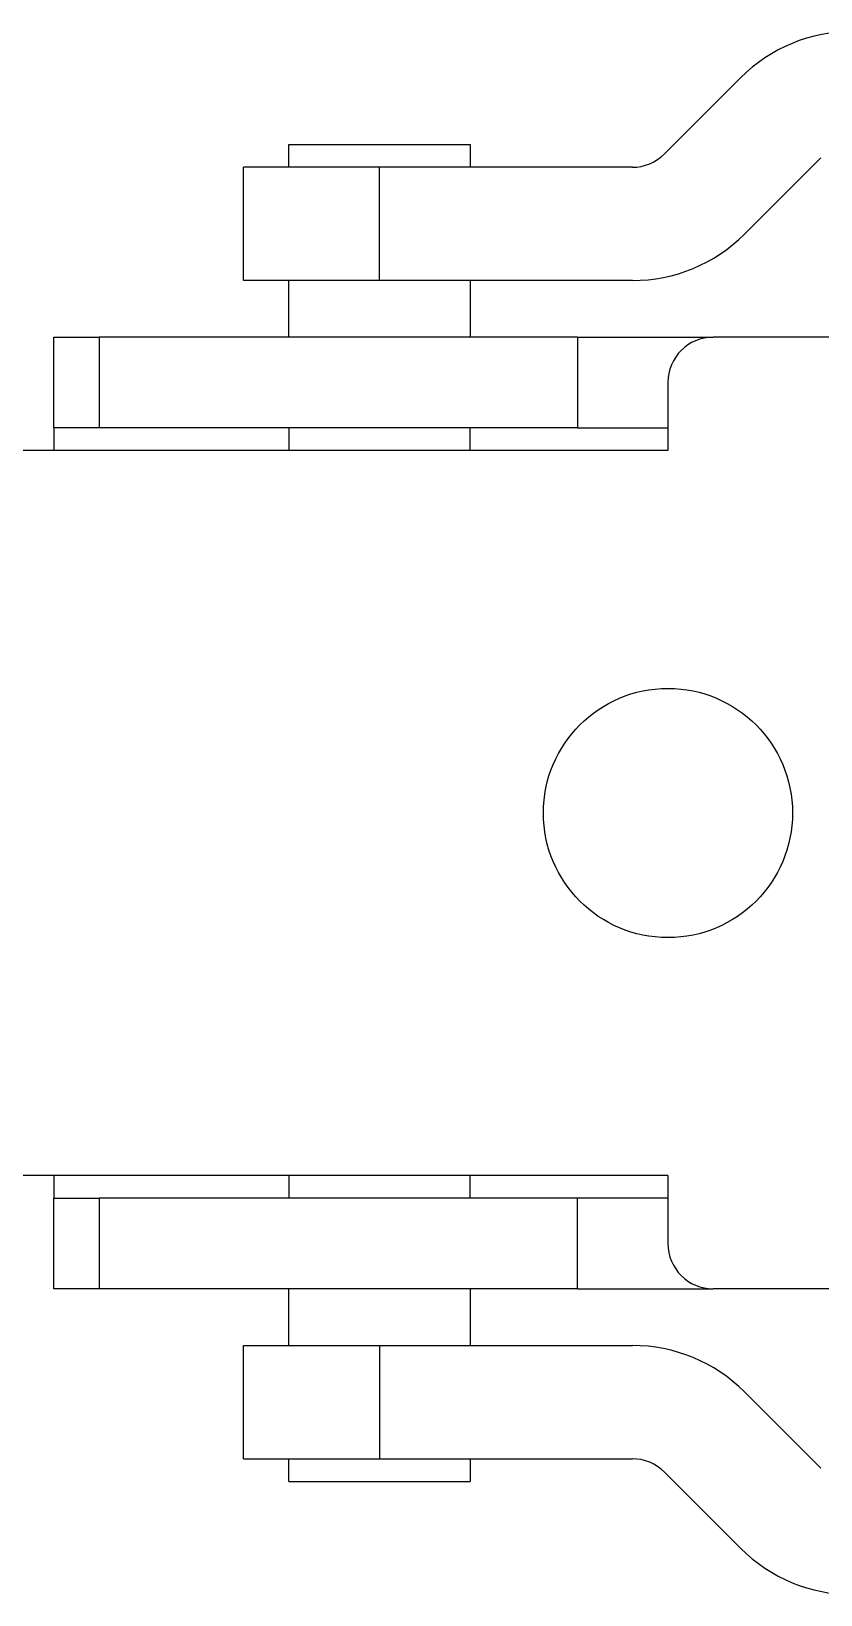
# Model space of a CAD drawing. Extents: x -3080 to 28500, y -1326 to 31609.
# Drawn here: x 6622.611 to 6624.354, y 26384.311 to 26387.761 of the extents above; entities that cross this region are included whole.
import ezdxf

# ---------------------------------------------------------------- set-up
doc = ezdxf.new("R2010")
doc.units = 0
doc.header["$LTSCALE"] = 100
doc.layers.add('0-xref', color=8, linetype='Continuous')
doc.layers.add('188K-SM-07-F10-MECH-CR PIPE-Y2257103$0$AP7P1-SM-08-FNN-120-A(4)-SMP$0$15P6-SM-08-FNN-320-A(10)-UIS-TCM$0$15P6-SM-08-FNN-00-(@10)170308-MIC$0$0-CDS', color=140, linetype='Continuous')

# ---------------------------------------------------------------- blocks, each defined once
blk = doc.blocks.new('188K-SM-07-F10-MECH-CR PIPE-Y2257103$0$CDS-CVD')
at = {"layer": '188K-SM-07-F10-MECH-CR PIPE-Y2257103$0$AP7P1-SM-08-FNN-120-A(4)-SMP$0$15P6-SM-08-FNN-320-A(10)-UIS-TCM$0$15P6-SM-08-FNN-00-(@10)170308-MIC$0$0-CDS', "ltscale": 0.1}
for p, q in [((6624.1774, -72947.1044), (6624.0092, -72947.2726)), ((6623.18, -72947.3019), (6623.18, -72947.2519)), ((6623.18, -72947.2519), (6623.58, -72947.2519)), ((6623.58, -72947.2519), (6623.58, -72947.3019)), ((6624.3542, -72947.2812), (6624.186, -72947.4494)), ((6623.08, -72947.5519), (6623.08, -72947.3019)), ((6623.38, -72947.3019), (6623.08, -72947.3019)), ((6623.9385, -72947.3019), (6623.38, -72947.3019)), ((6623.38, -72947.5519), (6623.38, -72947.3019)), ((6623.38, -72947.5519), (6623.08, -72947.5519)), ((6623.18, -72947.6769), (6623.18, -72947.5519)), ((6623.9385, -72947.5519), (6623.38, -72947.5519)), ((6623.58, -72947.5519), (6623.58, -72947.6769)), ((6622.661, -72947.8769), (6622.661, -72947.6769)), ((6622.661, -72947.6769), (6622.761, -72947.6769)), ((6622.761, -72947.6769), (6622.761, -72947.8769)), ((6623.8169, -72947.6769), (6622.761, -72947.6769)), ((6623.8169, -72947.6769), (6623.8169, -72947.8769)), ((6623.8169, -72947.6769), (6624.1169, -72947.6769)), ((6624.4169, -72947.6769), (6624.1169, -72947.6769)), ((6624.0169, -72947.7769), (6624.0169, -72947.9269)), ((6622.661, -72947.8769), (6622.661, -72947.9269)), ((6622.761, -72947.8769), (6622.661, -72947.8769)), ((6623.8169, -72947.8769), (6622.761, -72947.8769)), ((6623.8169, -72947.8769), (6624.0169, -72947.8769)), ((6624.0169, -72947.9269), (6620.7269, -72947.9269)), ((6624.0169, -72949.5269), (6620.7269, -72949.5269)), ((6622.661, -72949.5269), (6622.661, -72949.5769)), ((6624.0169, -72949.5269), (6624.0169, -72949.6769)), ((6622.661, -72949.7769), (6622.661, -72949.5769)), ((6622.661, -72949.5769), (6622.761, -72949.5769)), ((6622.761, -72949.5769), (6622.761, -72949.7769)), ((6623.8169, -72949.5769), (6622.761, -72949.5769)), ((6623.8169, -72949.7769), (6623.8169, -72949.5769)), ((6624.0169, -72949.5769), (6623.8169, -72949.5769)), ((6622.761, -72949.7769), (6622.661, -72949.7769)), ((6623.8169, -72949.7769), (6622.761, -72949.7769)), ((6623.18, -72949.9019), (6623.18, -72949.7769)), ((6623.58, -72949.7769), (6623.58, -72949.9019)), ((6623.8169, -72949.7769), (6624.1169, -72949.7769)), ((6624.4169, -72949.7769), (6624.1169, -72949.7769)), ((6623.08, -72950.1519), (6623.08, -72949.9019)), ((6623.08, -72949.9019), (6623.38, -72949.9019)), ((6623.38, -72949.9019), (6623.9385, -72949.9019)), ((6623.38, -72949.9019), (6623.38, -72950.1519)), ((6624.186, -72950.0044), (6624.3542, -72950.1726)), ((6623.08, -72950.1519), (6623.38, -72950.1519)), ((6623.18, -72950.2019), (6623.18, -72950.1519)), ((6623.38, -72950.1519), (6623.9385, -72950.1519)), ((6623.58, -72950.1519), (6623.58, -72950.2019)), ((6623.18, -72950.2019), (6623.58, -72950.2019)), ((6624.0092, -72950.1812), (6624.1774, -72950.3494))]:
    blk.add_line(p, q, dxfattribs=at)
blk.add_circle((6624.0169, -72948.7269), 0.275, dxfattribs=at)
for centre, radius, start, end in [((6624.4249, -72947.3519), 0.35, 90, 135), ((6623.9385, -72947.2019), 0.1, 270, 315), ((6623.9385, -72947.2019), 0.35, 270, 315), ((6624.1169, -72947.7769), 0.1, 90, 180), ((6624.1169, -72949.6769), 0.1, 180, 270), ((6623.9385, -72950.2519), 0.35, 45, 90), ((6623.9385, -72950.2519), 0.1, 45, 90), ((6624.4249, -72950.1019), 0.35, 225, 270)]:
    blk.add_arc(centre, radius, start, end, dxfattribs=at)
for points in [[(6623.18, -72947.8769), (6623.18, -72947.9269)], [(6623.58, -72947.9269), (6623.58, -72947.8769)], [(6623.18, -72949.5269), (6623.18, -72949.5769)], [(6623.58, -72949.5769), (6623.58, -72949.5269)]]:
    blk.add_open_spline(points, degree=1, dxfattribs=at)
blk = doc.blocks.new('188K-SM-07-F10-MECH-CR PIPE-Y2257103')
blk.add_blockref('188K-SM-07-F10-MECH-CR PIPE-Y2257103$0$CDS-CVD', (0, 99334.7631))

msp = doc.modelspace()

# ---------------------------------------------------------------- block references
at = {"layer": '0-xref'}
msp.add_blockref('188K-SM-07-F10-MECH-CR PIPE-Y2257103', (0, 0), dxfattribs=at)

doc.saveas('drawing.dxf')
